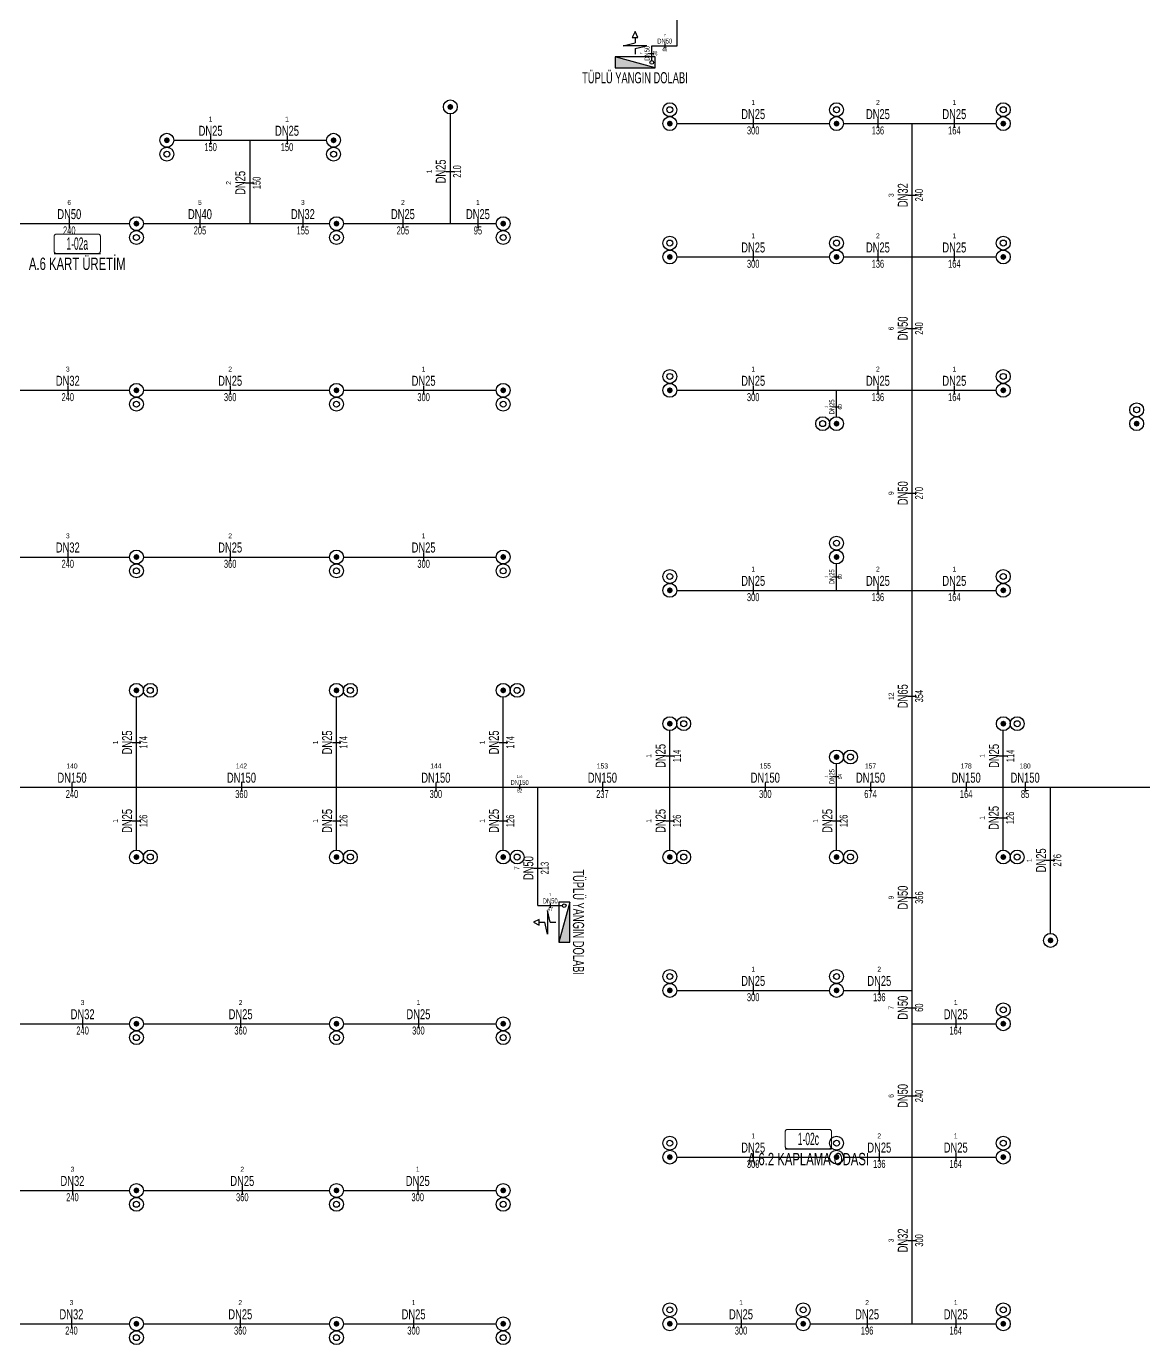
# Model space of a CAD drawing. Header units: centimetres. Extents: x 394264 to 551709, y 50011 to 59011.
# Drawn here: x 455692 to 457702, y 52215 to 54588 of the extents above; entities that cross this region are included whole.
import ezdxf
from ezdxf.enums import TextEntityAlignment as Align

# ---------------------------------------------------------------- set-up
doc = ezdxf.new("R2010")
doc.units = ezdxf.units.CM
doc.layers.get('0').update_dxf_attribs({"lineweight": 9})
for name, color, linetype in [('-M-MAHAL-DEBILER', 7, 'Continuous'), ('-M-MAHAL-ETIKET-NOT', 7, 'Continuous'), ('-M-MAHAL-ETIKET-NOTM', 7, 'Continuous'), ('-M-MAHAL-ETK-', 7, 'Continuous'), ('-M-MAHAL-HAVA-DEGISIM', 7, 'Continuous'), ('-M-MAHAL-NO', 7, 'Continuous'), ('-M-MAHAL-NOM', 7, 'Continuous'), ('-M-YNGN-BORUID', 7, 'Continuous'), ('-M-YNGN-BORUUZUN', 7, 'Continuous'), ('-M-YNGN-BORUYUK', 7, 'Continuous'), ('-M-YNGN-FHC', 1, 'Continuous'), ('-M-YNGN-SPR-YUK', 7, 'Continuous'), ('-M-YNGN-ZON3-CAP-', 7, 'Continuous'), ('-M-YNGN-ZON5-CAP-', 7, 'Continuous'), ('-M-YNGN-ZON5-SPR-', 7, 'Continuous')]:
    doc.layers.add(name, color=color, linetype=linetype)
doc.layers.add('-M-YNGN-SPR-CAPCIZGI', color=188, linetype='Continuous', plot=False)
for name, color, linetype, lineweight in [('-M-YNGN-ZON3', 6, 'SP', 30), ('-M-YNGN-ZON5', 1, 'SP', 30), ('0-MEK-YNG-YAZI', 71, 'Continuous', 35)]:
    doc.layers.add(name, color=color, linetype=linetype, lineweight=lineweight)
doc.styles.add('-M-ISSO-TEXT-TTF', font='ARIALN.TTF')
doc.styles.add('-M-MHLETK-NOT', font='romans.shx', dxfattribs={"width": 0.7})
doc.styles.add('-M-MHLETK-TEXT', font='ARIALN.TTF', dxfattribs={"width": 0.7})
doc.styles.add('CIZGI', font='tahoma.ttf', dxfattribs={"width": 0.8, "oblique": 20})
doc.styles.add('HCAD', font='HCAD.SHX', dxfattribs={"width": 0.8, "height": 0.2})
doc.styles.add('PIPESIZE', font='hcad.shx', dxfattribs={"width": 0.8})
doc.styles.add('SPR-NOT', font='romans.shx')
doc.styles.add('YAZI', font='arial.ttf', dxfattribs={"width": 0.6, "height": 40})
doc.linetypes.add('SP', pattern='A,2,-0.1,["SP",CIZGI,S=0.14,R=0.2,X=0,Y=-0.07],-0.255', length=2.355)

# ---------------------------------------------------------------- blocks, each defined once
blk = doc.blocks.new('M-MHLETK-YNG')
at = {"layer": '-M-MAHAL-ETIKET-NOTM', "color": 3, "style": '-M-ISSO-TEXT-TTF', "width": 0.8, "flags": 8}
blk.add_attdef('MAH-ADI2', text='', height=1.11, dxfattribs=at).set_placement((0, -2.55), align=Align.MIDDLE_CENTER)
at = {"layer": '-M-MAHAL-HAVA-DEGISIM', "style": '-M-MHLETK-NOT', "width": 0.5, "flags": 8}
blk.add_attdef('HAVADEG', text='', height=0.6, dxfattribs=at).set_placement((0, 3.61), align=Align.MIDDLE_CENTER)
blk.add_wipeout([(-2.08, 1.74), (2.08, 1.74), (2.08, 0), (-2.08, 0)]).dxf.layer = '-M-MAHAL-ETK-'
at = {"layer": '-M-MAHAL-ETK-', "color": 0}
for p, q in [((-2.08, 0), (2.08, 0)), ((-1.16, 0), (-1.16, 0))]:
    blk.add_line(p, q, dxfattribs=at)
blk.add_lwpolyline([(-1.88, 1.74, 0.1, 0.1, 0), (1.88, 1.74, 0.1, 0.1, -0.414214), (2.08, 1.54, 0.1, 0.1, 0), (2.08, 0.2, 0.1, 0.1, -0.414214), (1.88, 0, 0.1, 0.1, 0), (-1.88, 0, 0.1, 0.1, -0.414214), (-2.08, 0.2, 0.1, 0.1, 0), (-2.08, 1.54, 0.1, 0.1, -0.414214)], format="xyseb", close=True, dxfattribs=at)
at = {"layer": '-M-MAHAL-DEBILER', "color": 4, "style": '-M-MHLETK-NOT', "width": 0.5, "flags": 8}
blk.add_attdef('DEBIS', text='', height=0.4, dxfattribs=at).set_placement((-2.17, 2.15), align=Align.MIDDLE_CENTER)
at = {"layer": '-M-MAHAL-DEBILER', "color": 191, "style": '-M-MHLETK-NOT', "width": 0.5, "flags": 8}
blk.add_attdef('DEBIR', text='', height=0.4, dxfattribs=at).set_placement((-1.61, 2.15), align=Align.MIDDLE_CENTER)
at = {"layer": '-M-MAHAL-DEBILER', "color": 31, "style": '-M-MHLETK-NOT', "width": 0.5, "flags": 8}
blk.add_attdef('DEBIF', text='', height=0.4, dxfattribs=at).set_placement((1.59, 2.15), align=Align.MIDDLE_CENTER)
at = {"layer": '-M-MAHAL-DEBILER', "color": 1, "style": '-M-MHLETK-NOT', "width": 0.5, "flags": 8}
blk.add_attdef('DEBIE', text='', height=0.4, dxfattribs=at).set_placement((2.32, 2.15), align=Align.MIDDLE_CENTER)
at = {"layer": '-M-MAHAL-ETIKET-NOT', "color": 3}
for tag, height, style, width, flags, p in [('KIS', 0.04, '-M-MHLETK-NOT', 0.5, 9, (-2.59, 1.62)), ('ALAN', 0.04, '-M-MHLETK-NOT', 0.5, 9, (-2.58, 1.56)), ('RH', 0.04, '-M-MHLETK-NOT', 0.5, 9, (-2.39, 1.62)), ('YUKSEKLIK', 0.04, '-M-MHLETK-NOT', 0.5, 9, (-2.32, 1.56)), ('YAZ', 0.04, '-M-MHLETK-NOT', 0.5, 9, (-2.18, 1.62)), ('MAH-ADI', 1.11, '-M-ISSO-TEXT-TTF', 0.8, 8, (0, -0.93))]:
    blk.add_attdef(tag, text='', height=height, dxfattribs=dict(at, style=style, width=width, flags=flags)).set_placement(p, align=Align.MIDDLE_CENTER)
at = {"layer": '-M-MAHAL-ETIKET-NOT', "color": 3, "style": '-M-MHLETK-NOT', "width": 0.5, "flags": 9}
for tag, p, height in [('HL', (-2.62, 1.49), 0.0286), ('KLKTR', (-2.62, 1.42), 0.04), ('RDY-BOY1', (-2.61, 1.37), 0.0286), ('RDY-BOY2', (-2.61, 1.32), 0.0286), ('RDY-BOY3', (-2.61, 1.27), 0.0286), ('RDY-BOY4', (-2.61, 1.22), 0.0286), ('HLA', (-2.52, 1.49), 0.0286), ('RDY-TIP1', (-2.5, 1.37), 0.0286), ('RDY-TIP2', (-2.5, 1.32), 0.0286), ('RDY-TIP3', (-2.5, 1.27), 0.0286), ('RDY-TIP4', (-2.5, 1.22), 0.0286), ('RDY-ADET1', (-2.39, 1.37), 0.0286), ('RDY-ADET2', (-2.39, 1.32), 0.0286), ('RDY-ADET3', (-2.39, 1.27), 0.0286), ('RDY-ADET4', (-2.39, 1.22), 0.0286), ('RDY-ISI1', (-2.27, 1.37), 0.0286), ('RDY-ISI2', (-2.27, 1.32), 0.0286), ('RDY-ISI3', (-2.27, 1.27), 0.0286), ('RDY-ISI4', (-2.27, 1.22), 0.0286), ('SHG', (-2.23, 1.49), 0.0286), ('AHU', (-2.23, 1.44), 0.0286), ('LHG', (-2.13, 1.49), 0.0286), ('RDY-BNP1', (-2.1, 1.37), 0.0286), ('RDY-BNP2', (-2.1, 1.32), 0.0286), ('RDY-BNP3', (-2.1, 1.27), 0.0286), ('RDY-BNP4', (-2.1, 1.22), 0.0286), ('HG', (-2.04, 1.49), 0.0286), ('HGA', (-1.96, 1.49), 0.0286), ('EF', (-1.96, 1.44), 0.0286), ('RDY-BNK1', (-1.96, 1.37), 0.0286), ('RDY-BNK2', (-1.96, 1.32), 0.0286), ('RDY-BNK3', (-1.96, 1.27), 0.0286), ('RDY-BNK4', (-1.96, 1.22), 0.0286), ('KON-BOY1', (-2.61, 1.14), 0.0286), ('KON-BOY2', (-2.61, 1.09), 0.0286), ('KON-BOY3', (-2.61, 1.04), 0.0286), ('FCU-TIP1', (-2.61, 0.96), 0.0286), ('FCU-TIP2', (-2.61, 0.91), 0.0286), ('FCU-TIP3', (-2.61, 0.86), 0.0286), ('VRV-TIP1', (-2.61, 0.76), 0.0286), ('VRV-TIP2', (-2.61, 0.71), 0.0286), ('FCU-ADET1', (-2.52, 0.96), 0.0286), ('FCU-ADET2', (-2.52, 0.91), 0.0286), ('FCU-ADET3', (-2.52, 0.86), 0.0286), ('VRV-ADET1', (-2.52, 0.76), 0.0286), ('VRV-ADET2', (-2.52, 0.71), 0.0286), ('KON-TIP1', (-2.5, 1.14), 0.0286), ('KON-TIP2', (-2.5, 1.09), 0.0286), ('KON-TIP3', (-2.5, 1.04), 0.0286), ('FCU-KAP1', (-2.4, 0.96), 0.0286), ('FCU-KAP2', (-2.4, 0.91), 0.0286), ('FCU-KAP3', (-2.4, 0.86), 0.0286), ('VRV-KAP1', (-2.4, 0.76), 0.0286), ('VRV-KAP2', (-2.4, 0.71), 0.0286), ('KON-ADET1', (-2.39, 1.14), 0.0286), ('KON-ADET2', (-2.39, 1.09), 0.0286), ('KON-ADET3', (-2.39, 1.04), 0.0286), ('FCU-DUY1', (-2.27, 0.96), 0.0286), ('FCU-DUY2', (-2.27, 0.91), 0.0286), ('FCU-DUY3', (-2.27, 0.86), 0.0286), ('VRV-DUY1', (-2.27, 0.76), 0.0286), ('VRV-DUY2', (-2.27, 0.71), 0.0286), ('KON-ISI1', (-2.27, 1.14), 0.0286), ('KON-ISI2', (-2.27, 1.09), 0.0286), ('KON-ISI3', (-2.27, 1.04), 0.0286), ('FCU-SOG1', (-2.15, 0.96), 0.0286), ('FCU-SOG2', (-2.15, 0.91), 0.0286), ('FCU-SOG3', (-2.15, 0.86), 0.0286), ('VRV-SOG1', (-2.15, 0.76), 0.0286), ('VRV-SOG2', (-2.15, 0.71), 0.0286), ('KON-BNP1', (-2.1, 1.14), 0.0286), ('KON-BNP2', (-2.1, 1.09), 0.0286), ('KON-BNP3', (-2.1, 1.04), 0.0286), ('FCU-ISI1', (-2.04, 0.96), 0.0286), ('FCU-ISI2', (-2.04, 0.91), 0.0286), ('FCU-ISI3', (-2.04, 0.86), 0.0286), ('VRV-ISI1', (-2.04, 0.76), 0.0286), ('VRV-ISI2', (-2.04, 0.71), 0.0286), ('KON-BNK1', (-1.96, 1.14), 0.0286), ('KON-BNK2', (-1.96, 1.09), 0.0286), ('KON-BNK3', (-1.96, 1.04), 0.0286), ('FCU-DEBI1', (-1.95, 0.96), 0.0286), ('FCU-DEBI2', (-1.95, 0.91), 0.0286), ('FCU-DEBI3', (-1.95, 0.86), 0.0286), ('VRV-DEBI1', (-1.95, 0.76), 0.0286), ('VRV-DEBI2', (-1.95, 0.71), 0.0286), ('FCU-BNP1', (-1.83, 0.96), 0.0286), ('FCU-BNP2', (-1.83, 0.91), 0.0286), ('FCU-BNP3', (-1.83, 0.86), 0.0286), ('VRV-BNP1', (-1.83, 0.76), 0.0286), ('VRV-BNP2', (-1.83, 0.71), 0.0286), ('FCU-BNK1', (-1.61, 0.96), 0.0286), ('FCU-BNK2', (-1.61, 0.91), 0.0286), ('FCU-BNK3', (-1.61, 0.86), 0.0286), ('VRV-BNK1', (-1.61, 0.76), 0.0286), ('VRV-BNK2', (-1.61, 0.71), 0.0286)]:
    blk.add_attdef(tag, p, '', height=height, dxfattribs=at)
at = {"layer": '-M-MAHAL-HAVA-DEGISIM', "style": '-M-MHLETK-NOT', "width": 0.5, "flags": 8}
blk.add_attdef('HAVA', text='', height=0.6, dxfattribs=at).set_placement((0, 2.4), align=Align.MIDDLE_CENTER)
at = {"layer": '-M-MAHAL-NO', "color": 7, "style": '-M-MHLETK-TEXT', "width": 0.6, "flags": 8}
blk.add_attdef('MAH-NO', text='', height=1.11, dxfattribs=at).set_placement((0, 0.89), align=Align.MIDDLE_CENTER)
at = {"layer": '-M-MAHAL-NOM', "color": 7, "style": '-M-MHLETK-TEXT', "width": 0.6, "flags": 8}
blk.add_attdef('MAH-NOM', text='', height=1.11, dxfattribs=at).set_placement((0, 0.89), align=Align.MIDDLE_CENTER)
blk = doc.blocks.new('SPRYD01')
at = {"layer": '-M-YNGN-FHC', "linetype": 'Continuous'}
blk.add_line((0, 0), (0, 0), dxfattribs=at)
at = {"color": 0, "linetype": 'ByBlock'}
for p, q in [((10, 6), (-10, -66)), ((-30.1, -8.8), (-30.1, -51.2)), ((-25.1, -30), (-30.1, -8.8)), ((-44.8, -25), (-55.5, -30)), ((-55.5, -30), (-44.8, -35)), ((-44.8, -35), (-44.8, -25)), ((-44.8, -30), (-35.1, -30)), ((-30.1, -51.2), (-35.1, -30)), ((-25.1, -30), (-15, -30))]:
    blk.add_line(p, q, dxfattribs=at)
blk.add_lwpolyline([(-10, -66), (10, -66), (10, 6), (-10, 6)], close=True, dxfattribs=at)
at = {"color": 1, "linetype": 'ByBlock'}
blk.add_lwpolyline([(10, 6), (-10, -66), (10, -66)], close=True, dxfattribs=at)
at = {"color": 0, "linetype": 'ByBlock'}
blk.add_circle((0, 0), 3.25, dxfattribs=at)
at = {"color": 1, "linetype": 'ByBlock'}
blk.add_solid([(10, 6), (-10, -66), (10, -66)], dxfattribs=at)
at = {"layer": '-M-YNGN-SPR-YUK', "style": 'SPR-NOT', "width": 0.5, "flags": 9}
for tag, p in [('YUK', (0, 17.8)), ('CAP', (0, 14.4)), ('TIP', (0.2, 10.8))]:
    blk.add_attdef(tag, text='', height=2.5, dxfattribs=at).set_placement(p, align=Align.MIDDLE_CENTER)
blk = doc.blocks.new('SPRKL100')
at = {"layer": '-M-YNGN-SPR-CAPCIZGI'}
blk.add_line((0, 0.43), (0, -0.43), dxfattribs=at)
at = {"layer": '-M-YNGN-BORUID', "color": 0, "style": 'HCAD', "width": 0.8, "flags": 1}
blk.add_attdef('DIC', text='', height=0.4, dxfattribs=at).set_placement((0, -1.69), align=Align.CENTER)
at = {"layer": '-M-YNGN-BORUUZUN', "color": 0, "style": 'HCAD', "width": 0.7}
blk.add_attdef('BOY', text='', height=0.8, dxfattribs=at).set_placement((0, -1.08), align=Align.CENTER)
at = {"layer": '-M-YNGN-BORUYUK', "color": 6, "style": 'PIPESIZE', "width": 0.8}
blk.add_attdef('YUK', text='', height=0.5, dxfattribs=at).set_placement((0, 1.87), align=Align.CENTER)
at = {"color": 0, "style": 'PIPESIZE', "width": 0.7}
blk.add_attdef('CAP', text='', height=1, dxfattribs=at).set_placement((0, 0.45), align=Align.CENTER)
blk = doc.blocks.new('A$C69E72E1E')
at = {"layer": '-M-YNGN-ZON3', "ltscale": 50}
for p, q in [((456863.2, 54552.3), (456863.2, 54701.7)), ((456817.2, 54525.9), (456817.2, 54552.3)), ((456817.2, 54552.3), (456863.2, 54552.3))]:
    blk.add_line(p, q, dxfattribs=at)
at = {"layer": '-M-YNGN-ZON3-CAP-', "xscale": 9, "yscale": 9, "zscale": 9}
blk.add_blockref('SPRKL100', (456840.6, 54552.6), dxfattribs=at).add_auto_attribs({'YUK': '7', 'CAP': 'DN50', 'BOY': '46'})
at = {"layer": '-M-YNGN-ZON3-CAP-', "xscale": 9, "yscale": 9, "zscale": 9, "rotation": 89.99999999999999}
blk.add_blockref('SPRKL100', (456817.2, 54539), dxfattribs=at).add_auto_attribs({'YUK': '7', 'CAP': 'DN50', 'BOY': '30'})
blk = doc.blocks.new('SP-C-PU-12')
at = {"ltscale": 10}
blk.add_line((0, 0), (0, 0), dxfattribs=at)
at = {"color": 1, "linetype": 'Continuous'}
for centre in [(0, 0), (25, 0)]:
    blk.add_circle(centre, 12.5, dxfattribs=at)
at = {"ltscale": 10}
blk.add_circle((25, 0), 5.37, dxfattribs=at)
for points in [[(-5.4, 0), (-3.8, 3.8), (-3.8, -3.8), (0, 5.4)], [(-3.8, -3.8), (0, 5.4), (0, -5.4), (3.8, 3.8)], [(0, -5.4), (3.8, 3.8), (3.8, -3.8), (5.4, 0)]]:
    blk.add_solid(points, dxfattribs=at)
at = {"layer": '-M-YNGN-SPR-YUK', "style": 'SPR-NOT', "width": 0.5, "flags": 9}
for tag, p in [('YUK', (0, 17.8)), ('CAP', (0, 14.4)), ('TIP', (0.2, 10.8))]:
    blk.add_attdef(tag, text='', height=2.5, dxfattribs=at).set_placement(p, align=Align.MIDDLE_CENTER)
blk = doc.blocks.new('SP-C-UP-12')
at = {"ltscale": 10}
blk.add_line((0, 0), (0, 0), dxfattribs=at)
at = {"color": 1, "linetype": 'Continuous'}
blk.add_circle((0, 0), 12.5, dxfattribs=at)
at = {"ltscale": 10}
for points in [[(-5.4, 0), (-3.8, 3.8), (-3.8, -3.8), (0, 5.4)], [(-3.8, -3.8), (0, 5.4), (0, -5.4), (3.8, 3.8)], [(0, -5.4), (3.8, 3.8), (3.8, -3.8), (5.4, 0)]]:
    blk.add_solid(points, dxfattribs=at)
at = {"layer": '-M-YNGN-SPR-YUK', "style": 'SPR-NOT', "width": 0.5, "flags": 9}
for tag, p in [('YUK', (0, 17.8)), ('CAP', (0, 14.4)), ('TIP', (0.2, 10.8))]:
    blk.add_attdef(tag, text='', height=2.5, dxfattribs=at).set_placement(p, align=Align.MIDDLE_CENTER)
blk = doc.blocks.new('A$C69E72E75')
at = {"layer": '-M-YNGN-ZON5', "ltscale": 50}
for p, q in [((456454.7, 54430.1), (456454.7, 54232.6)), ((456862.2, 54412.6), (457137.2, 54412.6)), ((457162.2, 54412.6), (457286, 54412.6)), ((457286, 54412.6), (457437.2, 54412.6)), ((457286, 54172.6), (457286, 54412.6)), ((455957.2, 54382.6), (456094.7, 54382.6)), ((456094.7, 54232.6), (456094.7, 54382.6)), ((456094.7, 54382.6), (456232.2, 54382.6)), ((455662.4, 54232.6), (455877.4, 54232.6)), ((455902.4, 54232.6), (456094.7, 54232.6)), ((456094.7, 54232.6), (456237.4, 54232.6)), ((456262.4, 54232.6), (456454.7, 54232.6)), ((456454.7, 54232.6), (456537.4, 54232.6)), ((456862.2, 54172.6), (457137.2, 54172.6)), ((457162.2, 54172.6), (457286, 54172.6)), ((457286, 54172.6), (457437.2, 54172.6)), ((457286, 53932.6), (457286, 54172.6)), ((455662.4, 53932.6), (455877.4, 53932.6)), ((455902.4, 53932.6), (456237.4, 53932.6)), ((456262.4, 53932.6), (456537.4, 53932.6)), ((456862.2, 53932.6), (457149.7, 53932.6)), ((457149.7, 53932.6), (457286, 53932.6)), ((457149.7, 53885.1), (457149.7, 53932.6)), ((457286, 53572.6), (457286, 53932.6)), ((457286, 53932.6), (457437.2, 53932.6)), ((455662.4, 53632.6), (455877.4, 53632.6)), ((455902.4, 53632.6), (456237.4, 53632.6)), ((456262.4, 53632.6), (456537.4, 53632.6)), ((457149.7, 53572.6), (457149.7, 53620.1)), ((456862.2, 53572.6), (457149.7, 53572.6)), ((457149.7, 53572.6), (457286, 53572.6)), ((457286, 53572.6), (457437.2, 53572.6)), ((457286, 53218.3), (457286, 53572.6)), ((455889.9, 53218.3), (455889.9, 53380.1)), ((456249.9, 53218.3), (456249.9, 53380.1)), ((456549.9, 53218.3), (456549.9, 53380.1)), ((456849.7, 53218.3), (456849.7, 53320.1)), ((457449.7, 53218.3), (457449.7, 53320.1)), ((457149.7, 53218.3), (457149.7, 53260.1)), ((455649.9, 53218.3), (455889.9, 53218.3)), ((455889.9, 53105.1), (455889.9, 53218.3)), ((455889.9, 53218.3), (456249.9, 53218.3)), ((456249.9, 53218.3), (456549.9, 53218.3)), ((456249.9, 53105.1), (456249.9, 53218.3)), ((456549.9, 53218.3), (456612.3, 53218.3)), ((456549.9, 53105.1), (456549.9, 53218.3)), ((456612.3, 53005.1), (456612.3, 53218.3)), ((456612.3, 53218.3), (456849.7, 53218.3)), ((456849.7, 53218.3), (457149.7, 53218.3)), ((456849.7, 53105.1), (456849.7, 53218.3)), ((457149.7, 53218.3), (457286, 53218.3)), ((457149.7, 53105.1), (457149.7, 53218.3)), ((457286, 53218.3), (457449.7, 53218.3)), ((457286, 52852.6), (457286, 53218.3)), ((457449.7, 53105.1), (457449.7, 53218.3)), ((457449.7, 53218.3), (457534.7, 53218.3)), ((457534.7, 52955.1), (457534.7, 53218.3)), ((457534.7, 53218.3), (458177.6, 53218.3)), ((456612.3, 53005.1), (456656.5, 53005.1)), ((456862.2, 52852.6), (457137.2, 52852.6)), ((457162.2, 52852.6), (457286, 52852.6)), ((457286, 52792.6), (457286, 52852.6)), ((455662.4, 52792.4), (455877.4, 52792.4)), ((455902.4, 52792.4), (456237.4, 52792.4)), ((456262.4, 52792.4), (456537.4, 52792.4)), ((457286, 52552.6), (457286, 52792.6)), ((457286, 52792.6), (457437.2, 52792.6)), ((456862.2, 52552.6), (457137.2, 52552.6)), ((457162.2, 52552.6), (457286, 52552.6)), ((457286, 52252.6), (457286, 52552.6)), ((457286, 52552.6), (457437.2, 52552.6)), ((455662.4, 52492.6), (455877.4, 52492.6)), ((455902.4, 52492.6), (456237.4, 52492.6)), ((456262.4, 52492.6), (456537.4, 52492.6)), ((455662.4, 52252.6), (455877.4, 52252.6)), ((455902.4, 52252.6), (456237.4, 52252.6)), ((456262.4, 52252.6), (456537.4, 52252.6)), ((456862.2, 52252.6), (457077.2, 52252.6)), ((457102.2, 52252.6), (457286, 52252.6)), ((457286, 52252.6), (457437.2, 52252.6))]:
    blk.add_line(p, q, dxfattribs=at)
at = {"layer": '-M-YNGN-ZON5-CAP-'}
for p, xscale, yscale, zscale, values in [((456999.7, 54412.6), 18, 18, 18, {'YUK': '1', 'CAP': 'DN25', 'BOY': '300'}), ((457224.1, 54412.6), 18, 18, 18, {'YUK': '2', 'CAP': 'DN25', 'BOY': '136'}), ((457361.6, 54412.6), 18, 18, 18, {'YUK': '1', 'CAP': 'DN25', 'BOY': '164'}), ((456023.4, 54382.6), 18, 18, 18, {'YUK': '1', 'CAP': 'DN25', 'BOY': '150'}), ((456160.9, 54382.6), 18, 18, 18, {'YUK': '1', 'CAP': 'DN25', 'BOY': '150'}), ((455769.1, 54232.6), 18, 18, 18, {'YUK': '6', 'CAP': 'DN50', 'BOY': '240'}), ((456004.2, 54232.6), 18, 18, 18, {'YUK': '5', 'CAP': 'DN40', 'BOY': '205'}), ((456189.4, 54232.6), 18, 18, 18, {'YUK': '3', 'CAP': 'DN32', 'BOY': '155'}), ((456369.4, 54232.6), 18, 18, 18, {'YUK': '2', 'CAP': 'DN25', 'BOY': '205'}), ((456504.4, 54232.6), 18, 18, 18, {'YUK': '1', 'CAP': 'DN25', 'BOY': '95'}), ((456999.7, 54172.6), 18, 18, 18, {'YUK': '1', 'CAP': 'DN25', 'BOY': '300'}), ((457224.1, 54172.6), 18, 18, 18, {'YUK': '2', 'CAP': 'DN25', 'BOY': '136'}), ((457361.6, 54172.6), 18, 18, 18, {'YUK': '1', 'CAP': 'DN25', 'BOY': '164'}), ((455766.4, 53932.6), 18, 18, 18, {'YUK': '3', 'CAP': 'DN32', 'BOY': '240'}), ((456058.6, 53932.6), 18, 18, 18, {'YUK': '2', 'CAP': 'DN25', 'BOY': '360'}), ((456406.7, 53932.6), 18, 18, 18, {'YUK': '1', 'CAP': 'DN25', 'BOY': '300'}), ((456999.7, 53932.6), 18, 18, 18, {'YUK': '1', 'CAP': 'DN25', 'BOY': '300'}), ((457224.1, 53932.6), 18, 18, 18, {'YUK': '2', 'CAP': 'DN25', 'BOY': '136'}), ((457361.6, 53932.6), 18, 18, 18, {'YUK': '1', 'CAP': 'DN25', 'BOY': '164'}), ((455766.4, 53632.6), 18, 18, 18, {'YUK': '3', 'CAP': 'DN32', 'BOY': '240'}), ((456058.6, 53632.6), 18, 18, 18, {'YUK': '2', 'CAP': 'DN25', 'BOY': '360'}), ((456406.7, 53632.6), 18, 18, 18, {'YUK': '1', 'CAP': 'DN25', 'BOY': '300'}), ((456999.7, 53572.6), 18, 18, 18, {'YUK': '1', 'CAP': 'DN25', 'BOY': '300'}), ((457224.1, 53572.6), 18, 18, 18, {'YUK': '2', 'CAP': 'DN25', 'BOY': '136'}), ((457361.6, 53572.6), 18, 18, 18, {'YUK': '1', 'CAP': 'DN25', 'BOY': '164'}), ((455774, 53218.3), 18, 18, 18, {'YUK': '140', 'CAP': 'DN150', 'BOY': '240'}), ((456078.9, 53218.3), 18, 18, 18, {'YUK': '142', 'CAP': 'DN150', 'BOY': '360'}), ((456428.7, 53218.3), 18, 18, 18, {'YUK': '144', 'CAP': 'DN150', 'BOY': '300'}), ((456728.4, 53218.3), 18, 18, 18, {'YUK': '153', 'CAP': 'DN150', 'BOY': '237'}), ((457021.5, 53218.3), 18, 18, 18, {'YUK': '155', 'CAP': 'DN150', 'BOY': '300'}), ((457210.8, 53218.3), 18, 18, 18, {'YUK': '157', 'CAP': 'DN150', 'BOY': '674'}), ((457382.9, 53218.3), 18, 18, 18, {'YUK': '178', 'CAP': 'DN150', 'BOY': '164'}), ((457489, 53218.3), 18, 18, 18, {'YUK': '180', 'CAP': 'DN150', 'BOY': '85'}), ((456579.4, 53218.3), 9, 9, 9, {'YUK': '146', 'CAP': 'DN150', 'BOY': '62'}), ((456999.7, 52852.6), 18, 18, 18, {'YUK': '1', 'CAP': 'DN25', 'BOY': '300'}), ((457226.6, 52852.6), 18, 18, 18, {'YUK': '2', 'CAP': 'DN25', 'BOY': '136'}), ((455793.1, 52792.6), 18, 18, 18, {'YUK': '3', 'CAP': 'DN32', 'BOY': '240'}), ((456077.4, 52792.6), 18, 18, 18, {'YUK': '2', 'CAP': 'DN25', 'BOY': '360'}), ((456397.3, 52792.6), 18, 18, 18, {'YUK': '1', 'CAP': 'DN25', 'BOY': '300'}), ((457364.1, 52792.6), 18, 18, 18, {'YUK': '1', 'CAP': 'DN25', 'BOY': '164'}), ((456999.7, 52552.6), 18, 18, 18, {'YUK': '1', 'CAP': 'DN25', 'BOY': '300'}), ((457226.6, 52552.6), 18, 18, 18, {'YUK': '2', 'CAP': 'DN25', 'BOY': '136'}), ((457364.1, 52552.6), 18, 18, 18, {'YUK': '1', 'CAP': 'DN25', 'BOY': '164'}), ((455774.8, 52492.6), 18, 18, 18, {'YUK': '3', 'CAP': 'DN32', 'BOY': '240'}), ((456080.4, 52492.6), 18, 18, 18, {'YUK': '2', 'CAP': 'DN25', 'BOY': '360'}), ((456396.1, 52492.6), 18, 18, 18, {'YUK': '1', 'CAP': 'DN25', 'BOY': '300'}), ((455773, 52252.6), 18, 18, 18, {'YUK': '3', 'CAP': 'DN32', 'BOY': '240'}), ((456076.8, 52252.6), 18, 18, 18, {'YUK': '2', 'CAP': 'DN25', 'BOY': '360'}), ((456388.6, 52252.6), 18, 18, 18, {'YUK': '1', 'CAP': 'DN25', 'BOY': '300'}), ((456977.8, 52252.6), 18, 18, 18, {'YUK': '1', 'CAP': 'DN25', 'BOY': '300'}), ((457204.7, 52252.6), 18, 18, 18, {'YUK': '2', 'CAP': 'DN25', 'BOY': '196'}), ((457364.1, 52252.6), 18, 18, 18, {'YUK': '1', 'CAP': 'DN25', 'BOY': '164'})]:
    blk.add_blockref('SPRKL100', p, dxfattribs=dict(at, xscale=xscale, yscale=yscale, zscale=zscale)).add_auto_attribs(values)
for p, xscale, yscale, zscale, rotation, values in [((456454.7, 54326.5), 18, 18, 18, 90.00078300846528, {'YUK': '1', 'CAP': 'DN25', 'BOY': '210'}), ((456093.9, 54305.9), 18, 18, 18, 90, {'YUK': '2', 'CAP': 'DN25', 'BOY': '150'}), ((457286, 54283.8), 18, 18, 18, 90, {'YUK': '3', 'CAP': 'DN32', 'BOY': '240'}), ((457286, 54043.9), 18, 18, 18, 90, {'YUK': '6', 'CAP': 'DN50', 'BOY': '240'}), ((457149.8, 53902.8), 9, 9, 9, 90, {'YUK': '1', 'CAP': 'DN25', 'BOY': '60'}), ((457286, 53747.4), 18, 18, 18, 90, {'YUK': '9', 'CAP': 'DN50', 'BOY': '270'}), ((457149.8, 53597), 9, 9, 9, 90, {'YUK': '1', 'CAP': 'DN25', 'BOY': '60'}), ((457286, 53382.1), 18, 18, 18, 90, {'YUK': '12', 'CAP': 'DN65', 'BOY': '354'}), ((455890.2, 53298.9), 18, 18, 18, 90, {'YUK': '1', 'CAP': 'DN25', 'BOY': '174'}), ((456250.2, 53298.9), 18, 18, 18, 90, {'YUK': '1', 'CAP': 'DN25', 'BOY': '174'}), ((456550.2, 53298.9), 18, 18, 18, 90, {'YUK': '1', 'CAP': 'DN25', 'BOY': '174'}), ((456850.1, 53274.6), 18, 18, 18, 90, {'YUK': '1', 'CAP': 'DN25', 'BOY': '114'}), ((457450.1, 53274.6), 18, 18, 18, 90, {'YUK': '1', 'CAP': 'DN25', 'BOY': '114'}), ((457149.9, 53237.5), 9, 9, 9, 89.99999999999999, {'YUK': '1', 'CAP': 'DN25', 'BOY': '54'}), ((455890.2, 53157.6), 18, 18, 18, 90, {'YUK': '1', 'CAP': 'DN25', 'BOY': '126'}), ((456250.2, 53157.6), 18, 18, 18, 90, {'YUK': '1', 'CAP': 'DN25', 'BOY': '126'}), ((456550.2, 53157.6), 18, 18, 18, 90, {'YUK': '1', 'CAP': 'DN25', 'BOY': '126'}), ((456850.1, 53157.6), 18, 18, 18, 90, {'YUK': '1', 'CAP': 'DN25', 'BOY': '126'}), ((457150.1, 53157.6), 18, 18, 18, 90, {'YUK': '1', 'CAP': 'DN25', 'BOY': '126'}), ((457449.7, 53163), 18, 18, 18, 90, {'YUK': '1', 'CAP': 'DN25', 'BOY': '126'}), ((457534.7, 53086.7), 18, 18, 18, 90, {'YUK': '1', 'CAP': 'DN25', 'BOY': '276'}), ((456612.3, 53072.7), 18, 18, 18, 90, {'YUK': '7', 'CAP': 'DN50', 'BOY': '213'}), ((457286, 53019.6), 18, 18, 18, 90, {'YUK': '9', 'CAP': 'DN50', 'BOY': '366'}), ((456634.4, 53005.1), 9, 9, 9, 1.119001781733756e-07, {'YUK': '7', 'CAP': 'DN50', 'BOY': '47'}), ((457286, 52821.5), 18, 18, 18, 90, {'YUK': '7', 'CAP': 'DN50', 'BOY': '60'}), ((457286, 52662.6), 18, 18, 18, 90, {'YUK': '6', 'CAP': 'DN50', 'BOY': '240'}), ((457286, 52402.6), 18, 18, 18, 90, {'YUK': '3', 'CAP': 'DN32', 'BOY': '300'})]:
    blk.add_blockref('SPRKL100', p, dxfattribs=dict(at, xscale=xscale, yscale=yscale, zscale=zscale, rotation=rotation)).add_auto_attribs(values)
at = {"layer": '-M-YNGN-ZON5-SPR-', "color": 3}
for name, p, rotation in [('SP-C-UP-12', (456454.7, 54442.6), 180), ('SP-C-PU-12', (456849.7, 54412.6), 90), ('SP-C-PU-12', (457149.7, 54412.6), 90), ('SP-C-PU-12', (457449.7, 54412.6), 90), ('SP-C-PU-12', (455944.7, 54382.6), 270), ('SP-C-PU-12', (456244.7, 54382.6), 270), ('SP-C-PU-12', (455889.9, 54232.6), 270), ('SP-C-PU-12', (456249.9, 54232.6), 270), ('SP-C-PU-12', (456549.9, 54232.6), 270), ('SP-C-PU-12', (456849.7, 54172.6), 90), ('SP-C-PU-12', (457149.7, 54172.6), 90), ('SP-C-PU-12', (457449.7, 54172.6), 90), ('SP-C-PU-12', (456849.7, 53932.6), 90), ('SP-C-PU-12', (457449.7, 53932.6), 90), ('SP-C-PU-12', (455889.9, 53932.6), 270), ('SP-C-PU-12', (456249.9, 53932.6), 270), ('SP-C-PU-12', (456549.9, 53932.6), 270), ('SP-C-PU-12', (457689.7, 53872.6), 90), ('SP-C-PU-12', (457149.7, 53872.6), 180), ('SP-C-PU-12', (457149.7, 53632.6), 90), ('SP-C-PU-12', (455889.9, 53632.6), 270), ('SP-C-PU-12', (456249.9, 53632.6), 270), ('SP-C-PU-12', (456549.9, 53632.6), 270), ('SP-C-PU-12', (456849.7, 53572.6), 90), ('SP-C-PU-12', (457449.7, 53572.6), 90), ('SP-C-UP-12', (457534.7, 52942.6), 180), ('SP-C-PU-12', (456849.7, 52852.6), 90), ('SP-C-PU-12', (457149.7, 52852.6), 90), ('SP-C-PU-12', (457449.7, 52792.6), 90), ('SP-C-PU-12', (455889.9, 52792.6), 270), ('SP-C-PU-12', (456249.9, 52792.6), 270), ('SP-C-PU-12', (456549.9, 52792.6), 270), ('SP-C-PU-12', (456849.7, 52552.6), 90), ('SP-C-PU-12', (457149.7, 52552.6), 90), ('SP-C-PU-12', (457449.7, 52552.6), 90), ('SP-C-PU-12', (455889.9, 52492.6), 270), ('SP-C-PU-12', (456249.9, 52492.6), 270), ('SP-C-PU-12', (456549.9, 52492.6), 270), ('SP-C-PU-12', (456849.7, 52252.6), 90), ('SP-C-PU-12', (457089.7, 52252.6), 90), ('SP-C-PU-12', (457449.7, 52252.6), 90), ('SP-C-PU-12', (455889.9, 52252.6), 270), ('SP-C-PU-12', (456249.9, 52252.6), 270), ('SP-C-PU-12', (456549.9, 52252.6), 270)]:
    blk.add_blockref(name, p, dxfattribs=dict(at, rotation=rotation))
for p in [(455889.9, 53392.6), (456249.9, 53392.6), (456549.9, 53392.6), (456849.7, 53332.6), (457449.8, 53332.6), (457149.7, 53272.6), (455889.9, 53092.6), (456249.9, 53092.6), (456549.9, 53092.6), (456849.7, 53092.6), (457149.7, 53092.6), (457449.7, 53092.6)]:
    blk.add_blockref('SP-C-PU-12', p, dxfattribs=at)

msp = doc.modelspace()

# ---------------------------------------------------------------- block references
at = {"layer": '-M-MAHAL-ETK-', "xscale": 20, "yscale": 20, "zscale": 20}
for p, values in [((455783.5, 54178.9), {'MAH-NO': '1-02a', 'MAH-ADI': 'A.6 KART ÜRETİM'}), ((457099, 52567.6), {'MAH-NO': '1-02c', 'MAH-ADI': 'A.6.2 KAPLAMA ODASI'})]:
    msp.add_blockref('M-MHLETK-YNG', p, dxfattribs=at).add_auto_attribs(values)
at = {"layer": '-M-YNGN-FHC', "linetype": 'Continuous', "rotation": 270}
msp.add_blockref('SPRYD01', (456817.2, 54522.7), dxfattribs=at)
at = {"layer": '-M-YNGN-FHC', "linetype": 'Continuous'}
msp.add_blockref('SPRYD01', (456659.7, 53005.1), dxfattribs=at)

# ---------------------------------------------------------------- texts
at = {"layer": '0-MEK-YNG-YAZI', "color": 61, "style": 'YAZI', "width": 0.6}
msp.add_text('TÜPLÜ YANGIN DOLABI', height=20, dxfattribs=at).set_placement((456691.9, 54485.1))
msp.add_text('TÜPLÜ YANGIN DOLABI', height=20, rotation=270, dxfattribs=at).set_placement((456675.4, 53070.4))

# ---------------------------------------------------------------- next in the draw order: block references
at = {"layer": '-M-YNGN-ZON3', "ltscale": 50}
msp.add_blockref('A$C69E72E1E', (0, 0), dxfattribs=at)
at = {"layer": '-M-YNGN-ZON5', "ltscale": 50}
msp.add_blockref('A$C69E72E75', (0, 0), dxfattribs=at)

doc.saveas('drawing.dxf')
